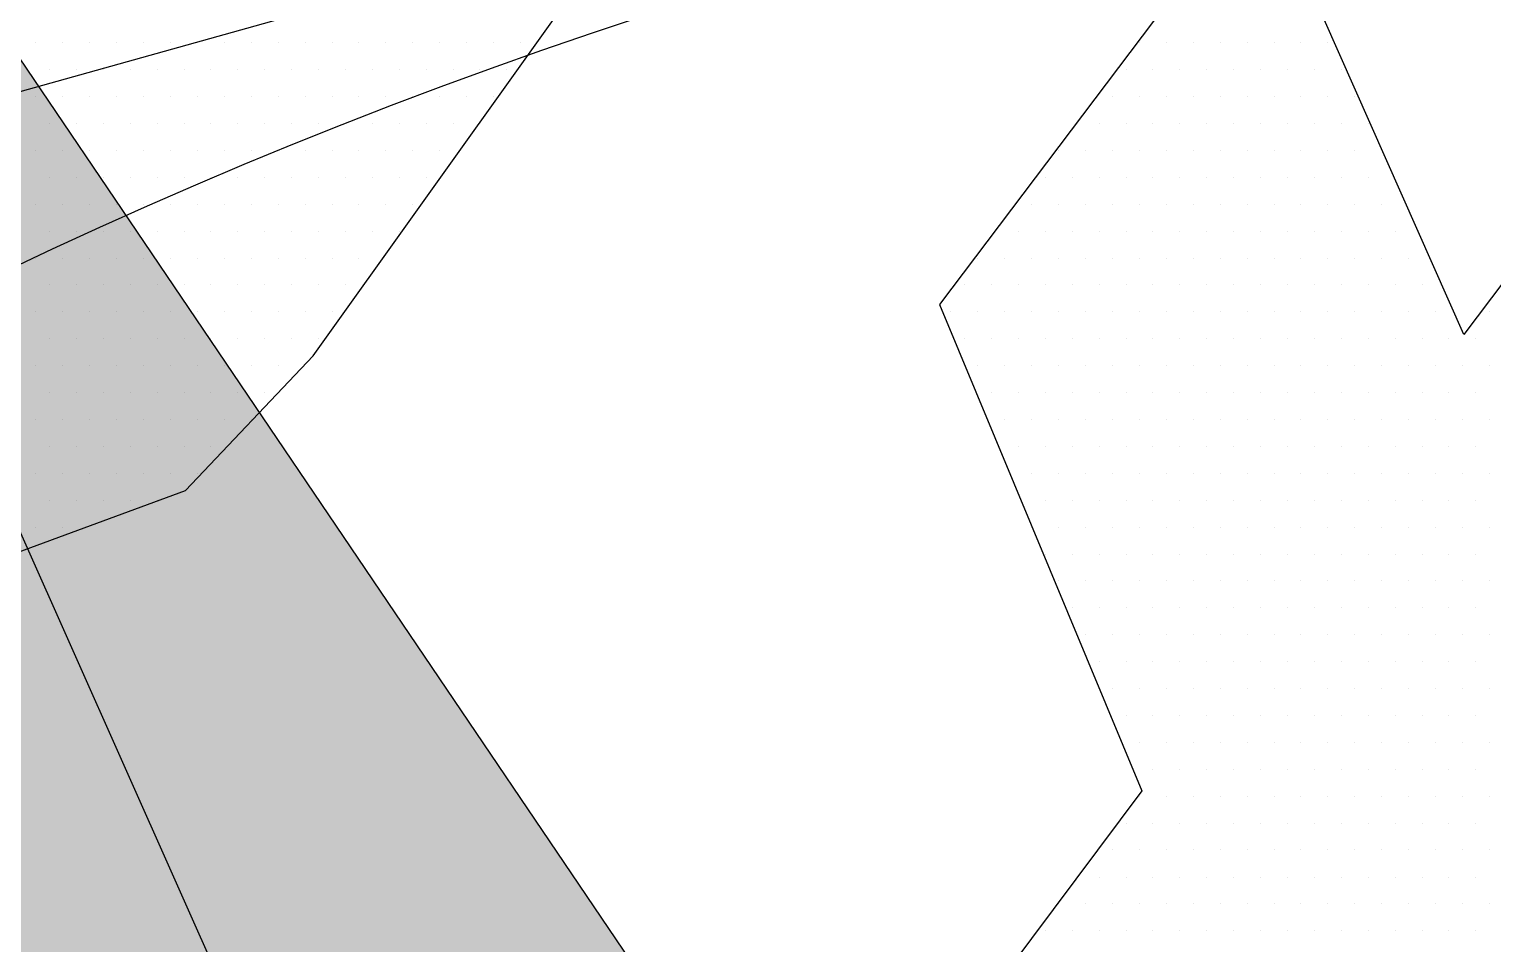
# Model space of a CAD drawing. Header units: metres. Extents: x 9606 to 9900, y 4805 to 4952.
# Drawn here: x 9831.904 to 9832.503, y 4846.972 to 4847.346 of the extents above; entities that cross this region are included whole.
import ezdxf

# ---------------------------------------------------------------- set-up
doc = ezdxf.new("R2010")
doc.units = ezdxf.units.M
doc.header["$LTSCALE"] = 2
doc.linetypes.add('CACHEX2', pattern=[0.75, 0.5, -0.25])
for name, color, linetype in [('CARTOUCHE', 7, 'Continuous'), ('LOGO', 4, 'Continuous'), ('rosace', 7, 'Continuous')]:
    doc.layers.add(name, color=color, linetype=linetype)

# ---------------------------------------------------------------- blocks, each defined once
blk = doc.blocks.new('A$C715108E3')
at = {"layer": 'LOGO', "color": 131}
for p, q in [((-11.5795, -1.864), (-11.5795, -1.864)), ((-11.4877, -1.864), (-11.4877, -1.864)), ((-11.3962, -1.864), (-11.3962, -1.864)), ((-11.3044, -1.864), (-11.3044, -1.864)), ((-11.2126, -1.864), (-11.2126, -1.864)), ((-11.1211, -1.864), (-11.1211, -1.864)), ((-11.0293, -1.864), (-11.0293, -1.864)), ((-10.9374, -1.864), (-10.9374, -1.864)), ((-10.846, -1.864), (-10.846, -1.864)), ((-10.7541, -1.864), (-10.7541, -1.864)), ((-10.6621, -1.864), (-10.6621, -1.864)), ((-10.5705, -1.864), (-10.5705, -1.864)), ((-10.479, -1.864), (-10.479, -1.864)), ((-10.3868, -1.864), (-10.3868, -1.864)), ((-10.2952, -1.864), (-10.2952, -1.864)), ((-10.2035, -1.864), (-10.2035, -1.864)), ((-10.1119, -1.864), (-10.1119, -1.864)), ((-10.0199, -1.864), (-10.0199, -1.864)), ((-9.9284, -1.864), (-9.9284, -1.864)), ((-7.8273, -1.864), (-7.8273, -1.864)), ((-7.8185, -1.864), (-7.8185, -1.864)), ((-7.7267, -1.864), (-7.7267, -1.864)), ((-7.635, -1.864), (-7.635, -1.864)), ((-7.5434, -1.864), (-7.5434, -1.864)), ((-7.4515, -1.864), (-7.4515, -1.864)), ((-7.3597, -1.864), (-7.3597, -1.864)), ((-7.2683, -1.864), (-7.2683, -1.864)), ((-7.1764, -1.864), (-7.1764, -1.864)), ((-11.534, -1.9557), (-11.534, -1.9557)), ((-11.442, -1.9557), (-11.442, -1.9557)), ((-11.3501, -1.9557), (-11.3501, -1.9557)), ((-11.2587, -1.9557), (-11.2587, -1.9557)), ((-11.1668, -1.9557), (-11.1668, -1.9557)), ((-11.075, -1.9557), (-11.075, -1.9557)), ((-10.9835, -1.9557), (-10.9835, -1.9557)), ((-10.8917, -1.9557), (-10.8917, -1.9557)), ((-10.7997, -1.9557), (-10.7997, -1.9557)), ((-10.7084, -1.9557), (-10.7084, -1.9557)), ((-10.6164, -1.9557), (-10.6164, -1.9557)), ((-10.5244, -1.9557), (-10.5244, -1.9557)), ((-10.4327, -1.9557), (-10.4327, -1.9557)), ((-10.3413, -1.9557), (-10.3413, -1.9557)), ((-10.2496, -1.9557), (-10.2496, -1.9557)), ((-10.1576, -1.9557), (-10.1576, -1.9557)), ((-10.0663, -1.9557), (-10.0663, -1.9557)), ((-9.9743, -1.9557), (-9.9743, -1.9557)), ((-7.8965, -1.9557), (-7.8965, -1.9557)), ((-7.8642, -1.9557), (-7.8642, -1.9557)), ((-7.7724, -1.9557), (-7.7724, -1.9557)), ((-7.6809, -1.9557), (-7.6809, -1.9557)), ((-7.5891, -1.9557), (-7.5891, -1.9557)), ((-7.4973, -1.9557), (-7.4973, -1.9557)), ((-7.4058, -1.9557), (-7.4058, -1.9557)), ((-7.314, -1.9557), (-7.314, -1.9557)), ((-7.2222, -1.9557), (-7.2222, -1.9557)), ((-7.1307, -1.9557), (-7.1307, -1.9557)), ((-11.5795, -2.0481), (-11.5795, -2.0481)), ((-11.4877, -2.0481), (-11.4877, -2.0481)), ((-11.3962, -2.0481), (-11.3962, -2.0481)), ((-11.3044, -2.0481), (-11.3044, -2.0481)), ((-11.2126, -2.0481), (-11.2126, -2.0481)), ((-11.1211, -2.0481), (-11.1211, -2.0481)), ((-11.0293, -2.0481), (-11.0293, -2.0481)), ((-10.9374, -2.0481), (-10.9374, -2.0481)), ((-10.846, -2.0481), (-10.846, -2.0481)), ((-10.7541, -2.0481), (-10.7541, -2.0481)), ((-10.6621, -2.0481), (-10.6621, -2.0481)), ((-10.5705, -2.0481), (-10.5705, -2.0481)), ((-10.479, -2.0481), (-10.479, -2.0481)), ((-10.3868, -2.0481), (-10.3868, -2.0481)), ((-10.2952, -2.0481), (-10.2952, -2.0481)), ((-10.2035, -2.0481), (-10.2035, -2.0481)), ((-10.1119, -2.0481), (-10.1119, -2.0481)), ((-10.0199, -2.0481), (-10.0199, -2.0481)), ((-7.966, -2.0481), (-7.966, -2.0481)), ((-7.91, -2.0481), (-7.91, -2.0481)), ((-7.8185, -2.0481), (-7.8185, -2.0481)), ((-7.7267, -2.0481), (-7.7267, -2.0481)), ((-7.635, -2.0481), (-7.635, -2.0481)), ((-7.5434, -2.0481), (-7.5434, -2.0481)), ((-7.4515, -2.0481), (-7.4515, -2.0481)), ((-7.3597, -2.0481), (-7.3597, -2.0481)), ((-7.2683, -2.0481), (-7.2683, -2.0481)), ((-7.1764, -2.0481), (-7.1764, -2.0481)), ((-7.0846, -2.0481), (-7.0846, -2.0481)), ((-11.534, -2.1393), (-11.534, -2.1393)), ((-11.442, -2.1393), (-11.442, -2.1393)), ((-11.3501, -2.1393), (-11.3501, -2.1393)), ((-11.2587, -2.1393), (-11.2587, -2.1393)), ((-11.1668, -2.1393), (-11.1668, -2.1393)), ((-11.075, -2.1393), (-11.075, -2.1393)), ((-10.9835, -2.1393), (-10.9835, -2.1393)), ((-10.8917, -2.1393), (-10.8917, -2.1393)), ((-10.7997, -2.1393), (-10.7997, -2.1393)), ((-10.7084, -2.1393), (-10.7084, -2.1393)), ((-10.6164, -2.1393), (-10.6164, -2.1393)), ((-10.5244, -2.1393), (-10.5244, -2.1393)), ((-10.4327, -2.1393), (-10.4327, -2.1393)), ((-10.3413, -2.1393), (-10.3413, -2.1393)), ((-10.2496, -2.1393), (-10.2496, -2.1393)), ((-10.1576, -2.1393), (-10.1576, -2.1393)), ((-8.035, -2.1393), (-8.035, -2.1393)), ((-7.9563, -2.1393), (-7.9563, -2.1393)), ((-7.8642, -2.1393), (-7.8642, -2.1393)), ((-7.7724, -2.1393), (-7.7724, -2.1393)), ((-7.6809, -2.1393), (-7.6809, -2.1393)), ((-7.5891, -2.1393), (-7.5891, -2.1393)), ((-7.4973, -2.1393), (-7.4973, -2.1393)), ((-7.4058, -2.1393), (-7.4058, -2.1393)), ((-7.314, -2.1393), (-7.314, -2.1393)), ((-7.2222, -2.1393), (-7.2222, -2.1393)), ((-7.1307, -2.1393), (-7.1307, -2.1393)), ((-7.0389, -2.1393), (-7.0389, -2.1393)), ((-11.5795, -2.231), (-11.5795, -2.231)), ((-11.4877, -2.231), (-11.4877, -2.231)), ((-11.3962, -2.231), (-11.3962, -2.231)), ((-11.3044, -2.231), (-11.3044, -2.231)), ((-11.2126, -2.231), (-11.2126, -2.231)), ((-11.1211, -2.231), (-11.1211, -2.231)), ((-11.0293, -2.231), (-11.0293, -2.231)), ((-10.9374, -2.231), (-10.9374, -2.231)), ((-10.846, -2.231), (-10.846, -2.231)), ((-10.7541, -2.231), (-10.7541, -2.231)), ((-10.6621, -2.231), (-10.6621, -2.231)), ((-10.5705, -2.231), (-10.5705, -2.231)), ((-10.479, -2.231), (-10.479, -2.231)), ((-10.3868, -2.231), (-10.3868, -2.231)), ((-10.2952, -2.231), (-10.2952, -2.231)), ((-10.2035, -2.231), (-10.2035, -2.231)), ((-8.1041, -2.2308), (-8.1041, -2.2308)), ((-8.0938, -2.2308), (-8.0938, -2.2308)), ((-8.0018, -2.2308), (-8.0018, -2.2308)), ((-7.91, -2.2308), (-7.91, -2.2308)), ((-7.8185, -2.2308), (-7.8185, -2.2308)), ((-7.7267, -2.2308), (-7.7267, -2.2308)), ((-7.635, -2.2308), (-7.635, -2.2308)), ((-7.5434, -2.2308), (-7.5434, -2.2308)), ((-7.4515, -2.2308), (-7.4515, -2.2308)), ((-7.3597, -2.2308), (-7.3597, -2.2308)), ((-7.2683, -2.2308), (-7.2683, -2.2308)), ((-7.1764, -2.2308), (-7.1764, -2.2308)), ((-7.0846, -2.2308), (-7.0846, -2.2308)), ((-6.9928, -2.2308), (-6.9928, -2.2308)), ((-11.534, -2.3232), (-11.534, -2.3232)), ((-11.442, -2.3232), (-11.442, -2.3232)), ((-11.3501, -2.3232), (-11.3501, -2.3232)), ((-11.2587, -2.3232), (-11.2587, -2.3232)), ((-11.1668, -2.3232), (-11.1668, -2.3232)), ((-11.075, -2.3232), (-11.075, -2.3232)), ((-10.9835, -2.3232), (-10.9835, -2.3232)), ((-10.8917, -2.3232), (-10.8917, -2.3232)), ((-10.7997, -2.3232), (-10.7997, -2.3232)), ((-10.7084, -2.3232), (-10.7084, -2.3232)), ((-10.6164, -2.3232), (-10.6164, -2.3232)), ((-10.5244, -2.3232), (-10.5244, -2.3232)), ((-10.4327, -2.3232), (-10.4327, -2.3232)), ((-10.3413, -2.3232), (-10.3413, -2.3232)), ((-10.2496, -2.3232), (-10.2496, -2.3232)), ((-8.1737, -2.3232), (-8.1737, -2.3232)), ((-8.1395, -2.3232), (-8.1395, -2.3232)), ((-8.0475, -2.3232), (-8.0475, -2.3232)), ((-7.9563, -2.3232), (-7.9563, -2.3232)), ((-7.8642, -2.3232), (-7.8642, -2.3232)), ((-7.7724, -2.3232), (-7.7724, -2.3232)), ((-7.6809, -2.3232), (-7.6809, -2.3232)), ((-7.5891, -2.3232), (-7.5891, -2.3232)), ((-7.4973, -2.3232), (-7.4973, -2.3232)), ((-7.4058, -2.3232), (-7.4058, -2.3232)), ((-7.314, -2.3232), (-7.314, -2.3232)), ((-7.2222, -2.3232), (-7.2222, -2.3232)), ((-7.1307, -2.3232), (-7.1307, -2.3232)), ((-7.0389, -2.3232), (-7.0389, -2.3232)), ((-11.5795, -2.4146), (-11.5795, -2.4146)), ((-11.4877, -2.4146), (-11.4877, -2.4146)), ((-11.3962, -2.4146), (-11.3962, -2.4146)), ((-11.3044, -2.4146), (-11.3044, -2.4146)), ((-11.2126, -2.4146), (-11.2126, -2.4146)), ((-11.1211, -2.4146), (-11.1211, -2.4146)), ((-11.0293, -2.4146), (-11.0293, -2.4146)), ((-10.9374, -2.4146), (-10.9374, -2.4146)), ((-10.846, -2.4146), (-10.846, -2.4146)), ((-10.7541, -2.4146), (-10.7541, -2.4146)), ((-10.6621, -2.4146), (-10.6621, -2.4146)), ((-10.5705, -2.4146), (-10.5705, -2.4146)), ((-10.479, -2.4146), (-10.479, -2.4146)), ((-10.3868, -2.4146), (-10.3868, -2.4146)), ((-10.2952, -2.4146), (-10.2952, -2.4146)), ((-8.2428, -2.4144), (-8.2428, -2.4144)), ((-8.1851, -2.4144), (-8.1851, -2.4144)), ((-8.0938, -2.4144), (-8.0938, -2.4144)), ((-8.0018, -2.4144), (-8.0018, -2.4144)), ((-7.91, -2.4144), (-7.91, -2.4144)), ((-7.8185, -2.4144), (-7.8185, -2.4144)), ((-7.7267, -2.4144), (-7.7267, -2.4144)), ((-7.635, -2.4144), (-7.635, -2.4144)), ((-7.5434, -2.4144), (-7.5434, -2.4144)), ((-7.4515, -2.4144), (-7.4515, -2.4144)), ((-7.3597, -2.4144), (-7.3597, -2.4144)), ((-7.2683, -2.4144), (-7.2683, -2.4144)), ((-7.1764, -2.4144), (-7.1764, -2.4144)), ((-7.0846, -2.4144), (-7.0846, -2.4144)), ((-6.9928, -2.4144), (-6.9928, -2.4144)), ((-11.534, -2.507), (-11.534, -2.507)), ((-11.442, -2.507), (-11.442, -2.507)), ((-11.3501, -2.507), (-11.3501, -2.507)), ((-11.2587, -2.507), (-11.2587, -2.507)), ((-11.1668, -2.507), (-11.1668, -2.507)), ((-11.075, -2.507), (-11.075, -2.507)), ((-10.9835, -2.507), (-10.9835, -2.507)), ((-10.8917, -2.507), (-10.8917, -2.507)), ((-10.7997, -2.507), (-10.7997, -2.507)), ((-10.7084, -2.507), (-10.7084, -2.507)), ((-10.6164, -2.507), (-10.6164, -2.507)), ((-10.5244, -2.507), (-10.5244, -2.507)), ((-10.4327, -2.507), (-10.4327, -2.507)), ((-10.3413, -2.507), (-10.3413, -2.507)), ((-8.3118, -2.507), (-8.3118, -2.507)), ((-8.2316, -2.507), (-8.2316, -2.507)), ((-8.1395, -2.507), (-8.1395, -2.507)), ((-8.0475, -2.507), (-8.0475, -2.507)), ((-7.9563, -2.507), (-7.9563, -2.507)), ((-7.8642, -2.507), (-7.8642, -2.507)), ((-7.7724, -2.507), (-7.7724, -2.507)), ((-7.6809, -2.507), (-7.6809, -2.507)), ((-7.5891, -2.507), (-7.5891, -2.507)), ((-7.4973, -2.507), (-7.4973, -2.507)), ((-7.4058, -2.507), (-7.4058, -2.507)), ((-7.314, -2.507), (-7.314, -2.507)), ((-7.2222, -2.507), (-7.2222, -2.507)), ((-7.1307, -2.507), (-7.1307, -2.507)), ((-7.0389, -2.507), (-7.0389, -2.507)), ((-6.947, -2.507), (-6.947, -2.507)), ((-11.5795, -2.5983), (-11.5795, -2.5983)), ((-11.4877, -2.5983), (-11.4877, -2.5983)), ((-11.3962, -2.5983), (-11.3962, -2.5983)), ((-11.3044, -2.5983), (-11.3044, -2.5983)), ((-11.2126, -2.5983), (-11.2126, -2.5983)), ((-11.1211, -2.5983), (-11.1211, -2.5983)), ((-11.0293, -2.5983), (-11.0293, -2.5983)), ((-10.9374, -2.5983), (-10.9374, -2.5983)), ((-10.846, -2.5983), (-10.846, -2.5983)), ((-10.7541, -2.5983), (-10.7541, -2.5983)), ((-10.6621, -2.5983), (-10.6621, -2.5983)), ((-10.5705, -2.5983), (-10.5705, -2.5983)), ((-10.479, -2.5983), (-10.479, -2.5983)), ((-8.3815, -2.5983), (-8.3815, -2.5983)), ((-8.3691, -2.5983), (-8.3691, -2.5983)), ((-8.2771, -2.5983), (-8.2771, -2.5983)), ((-8.1851, -2.5983), (-8.1851, -2.5983)), ((-8.0938, -2.5983), (-8.0938, -2.5983)), ((-8.0018, -2.5983), (-8.0018, -2.5983)), ((-7.91, -2.5983), (-7.91, -2.5983)), ((-7.8185, -2.5983), (-7.8185, -2.5983)), ((-7.7267, -2.5983), (-7.7267, -2.5983)), ((-7.635, -2.5983), (-7.635, -2.5983)), ((-7.5434, -2.5983), (-7.5434, -2.5983)), ((-7.4515, -2.5983), (-7.4515, -2.5983)), ((-7.3597, -2.5983), (-7.3597, -2.5983)), ((-7.2683, -2.5983), (-7.2683, -2.5983)), ((-7.1764, -2.5983), (-7.1764, -2.5983)), ((-7.0846, -2.5983), (-7.0846, -2.5983)), ((-6.9928, -2.5983), (-6.9928, -2.5983)), ((-6.9013, -2.5983), (-6.9013, -2.5983)), ((-11.534, -2.6898), (-11.534, -2.6898)), ((-11.442, -2.6898), (-11.442, -2.6898)), ((-11.3501, -2.6898), (-11.3501, -2.6898)), ((-11.2587, -2.6898), (-11.2587, -2.6898)), ((-11.1668, -2.6898), (-11.1668, -2.6898)), ((-11.075, -2.6898), (-11.075, -2.6898)), ((-10.9835, -2.6898), (-10.9835, -2.6898)), ((-10.8917, -2.6898), (-10.8917, -2.6898)), ((-10.7997, -2.6898), (-10.7997, -2.6898)), ((-10.7084, -2.6898), (-10.7084, -2.6898)), ((-10.6164, -2.6898), (-10.6164, -2.6898)), ((-10.5244, -2.6898), (-10.5244, -2.6898)), ((-8.4506, -2.6898), (-8.4506, -2.6898)), ((-8.4149, -2.6898), (-8.4149, -2.6898)), ((-8.3228, -2.6898), (-8.3228, -2.6898)), ((-8.2316, -2.6898), (-8.2316, -2.6898)), ((-8.1395, -2.6898), (-8.1395, -2.6898)), ((-8.0475, -2.6898), (-8.0475, -2.6898)), ((-7.9563, -2.6898), (-7.9563, -2.6898)), ((-7.8642, -2.6898), (-7.8642, -2.6898)), ((-7.7724, -2.6898), (-7.7724, -2.6898)), ((-7.6809, -2.6898), (-7.6809, -2.6898)), ((-7.5891, -2.6898), (-7.5891, -2.6898)), ((-7.4973, -2.6898), (-7.4973, -2.6898)), ((-7.4058, -2.6898), (-7.4058, -2.6898)), ((-7.314, -2.6898), (-7.314, -2.6898)), ((-7.2222, -2.6898), (-7.2222, -2.6898)), ((-7.1307, -2.6898), (-7.1307, -2.6898)), ((-7.0389, -2.6898), (-7.0389, -2.6898)), ((-6.947, -2.6898), (-6.947, -2.6898)), ((-6.855, -2.6898), (-6.855, -2.6898)), ((-11.5795, -2.782), (-11.5795, -2.782)), ((-11.4877, -2.782), (-11.4877, -2.782)), ((-11.3962, -2.782), (-11.3962, -2.782)), ((-11.3044, -2.782), (-11.3044, -2.782)), ((-11.2126, -2.782), (-11.2126, -2.782)), ((-11.1211, -2.782), (-11.1211, -2.782)), ((-11.0293, -2.782), (-11.0293, -2.782)), ((-10.9374, -2.782), (-10.9374, -2.782)), ((-10.846, -2.782), (-10.846, -2.782)), ((-10.7541, -2.782), (-10.7541, -2.782)), ((-10.6621, -2.782), (-10.6621, -2.782)), ((-10.5705, -2.782), (-10.5705, -2.782)), ((-8.4898, -2.782), (-8.4898, -2.782)), ((-8.461, -2.782), (-8.461, -2.782)), ((-8.3691, -2.782), (-8.3691, -2.782)), ((-8.2771, -2.782), (-8.2771, -2.782)), ((-8.1851, -2.782), (-8.1851, -2.782)), ((-8.0938, -2.782), (-8.0938, -2.782)), ((-8.0018, -2.782), (-8.0018, -2.782)), ((-7.91, -2.782), (-7.91, -2.782)), ((-7.8185, -2.782), (-7.8185, -2.782)), ((-7.7267, -2.782), (-7.7267, -2.782)), ((-7.635, -2.782), (-7.635, -2.782)), ((-7.5434, -2.782), (-7.5434, -2.782)), ((-7.4515, -2.782), (-7.4515, -2.782)), ((-7.3597, -2.782), (-7.3597, -2.782)), ((-7.2683, -2.782), (-7.2683, -2.782)), ((-7.1764, -2.782), (-7.1764, -2.782)), ((-7.0846, -2.782), (-7.0846, -2.782)), ((-6.9928, -2.782), (-6.9928, -2.782)), ((-6.9013, -2.782), (-6.9013, -2.782)), ((-6.8095, -2.782), (-6.8095, -2.782)), ((-6.6562, -2.782), (-6.6562, -2.782)), ((-6.6262, -2.782), (-6.6262, -2.782)), ((-11.534, -2.8736), (-11.534, -2.8736)), ((-11.442, -2.8736), (-11.442, -2.8736)), ((-11.3501, -2.8736), (-11.3501, -2.8736)), ((-11.2587, -2.8736), (-11.2587, -2.8736)), ((-11.1668, -2.8736), (-11.1668, -2.8736)), ((-11.075, -2.8736), (-11.075, -2.8736)), ((-10.9835, -2.8736), (-10.9835, -2.8736)), ((-10.8917, -2.8736), (-10.8917, -2.8736)), ((-10.7997, -2.8736), (-10.7997, -2.8736)), ((-10.7084, -2.8736), (-10.7084, -2.8736)), ((-10.6164, -2.8736), (-10.6164, -2.8736)), ((-8.4518, -2.8734), (-8.4518, -2.8734)), ((-8.4149, -2.8734), (-8.4149, -2.8734)), ((-8.3228, -2.8734), (-8.3228, -2.8734)), ((-8.2316, -2.8734), (-8.2316, -2.8734)), ((-8.1395, -2.8734), (-8.1395, -2.8734)), ((-8.0475, -2.8734), (-8.0475, -2.8734)), ((-7.9563, -2.8734), (-7.9563, -2.8734)), ((-7.8642, -2.8734), (-7.8642, -2.8734)), ((-7.7724, -2.8734), (-7.7724, -2.8734)), ((-7.6809, -2.8734), (-7.6809, -2.8734)), ((-7.5891, -2.8734), (-7.5891, -2.8734)), ((-7.4973, -2.8734), (-7.4973, -2.8734)), ((-7.4058, -2.8734), (-7.4058, -2.8734)), ((-7.314, -2.8734), (-7.314, -2.8734)), ((-7.2222, -2.8734), (-7.2222, -2.8734)), ((-7.1307, -2.8734), (-7.1307, -2.8734)), ((-7.0389, -2.8734), (-7.0389, -2.8734)), ((-6.947, -2.8734), (-6.947, -2.8734)), ((-6.855, -2.8734), (-6.855, -2.8734)), ((-6.7637, -2.8734), (-6.7637, -2.8734)), ((-6.6719, -2.8734), (-6.6719, -2.8734)), ((-11.5795, -2.9649), (-11.5795, -2.9649)), ((-11.4877, -2.9649), (-11.4877, -2.9649)), ((-11.3962, -2.9649), (-11.3962, -2.9649)), ((-11.3044, -2.9649), (-11.3044, -2.9649)), ((-11.2126, -2.9649), (-11.2126, -2.9649)), ((-11.1211, -2.9649), (-11.1211, -2.9649)), ((-11.0293, -2.9649), (-11.0293, -2.9649)), ((-10.9374, -2.9649), (-10.9374, -2.9649)), ((-10.846, -2.9649), (-10.846, -2.9649)), ((-10.7541, -2.9649), (-10.7541, -2.9649)), ((-8.4135, -2.9649), (-8.4135, -2.9649)), ((-8.3691, -2.9649), (-8.3691, -2.9649)), ((-8.2771, -2.9649), (-8.2771, -2.9649)), ((-8.1851, -2.9649), (-8.1851, -2.9649)), ((-8.0938, -2.9649), (-8.0938, -2.9649)), ((-8.0018, -2.9649), (-8.0018, -2.9649)), ((-7.91, -2.9649), (-7.91, -2.9649)), ((-7.8185, -2.9649), (-7.8185, -2.9649)), ((-7.7267, -2.9649), (-7.7267, -2.9649)), ((-7.635, -2.9649), (-7.635, -2.9649)), ((-7.5434, -2.9649), (-7.5434, -2.9649)), ((-7.4515, -2.9649), (-7.4515, -2.9649)), ((-7.3597, -2.9649), (-7.3597, -2.9649)), ((-7.2683, -2.9649), (-7.2683, -2.9649)), ((-7.1764, -2.9649), (-7.1764, -2.9649)), ((-7.0846, -2.9649), (-7.0846, -2.9649)), ((-6.9928, -2.9649), (-6.9928, -2.9649)), ((-6.9013, -2.9649), (-6.9013, -2.9649)), ((-6.8095, -2.9649), (-6.8095, -2.9649)), ((-6.7175, -2.9649), (-6.7175, -2.9649)), ((-6.6262, -2.9649), (-6.6262, -2.9649)), ((-11.534, -3.0573), (-11.534, -3.0573)), ((-11.442, -3.0573), (-11.442, -3.0573)), ((-11.3501, -3.0573), (-11.3501, -3.0573)), ((-11.2587, -3.0573), (-11.2587, -3.0573)), ((-11.1668, -3.0573), (-11.1668, -3.0573)), ((-11.075, -3.0573), (-11.075, -3.0573)), ((-10.9835, -3.0573), (-10.9835, -3.0573)), ((-10.8917, -3.0573), (-10.8917, -3.0573)), ((-10.7997, -3.0573), (-10.7997, -3.0573)), ((-8.3755, -3.0571), (-8.3755, -3.0571)), ((-8.3228, -3.0571), (-8.3228, -3.0571)), ((-8.2316, -3.0571), (-8.2316, -3.0571)), ((-8.1395, -3.0571), (-8.1395, -3.0571)), ((-8.0475, -3.0571), (-8.0475, -3.0571)), ((-7.9563, -3.0571), (-7.9563, -3.0571)), ((-7.8642, -3.0571), (-7.8642, -3.0571)), ((-7.7724, -3.0571), (-7.7724, -3.0571)), ((-7.6809, -3.0571), (-7.6809, -3.0571)), ((-7.5891, -3.0571), (-7.5891, -3.0571)), ((-7.4973, -3.0571), (-7.4973, -3.0571)), ((-7.4058, -3.0571), (-7.4058, -3.0571)), ((-7.314, -3.0571), (-7.314, -3.0571)), ((-7.2222, -3.0571), (-7.2222, -3.0571)), ((-7.1307, -3.0571), (-7.1307, -3.0571)), ((-7.0389, -3.0571), (-7.0389, -3.0571)), ((-6.947, -3.0571), (-6.947, -3.0571)), ((-6.855, -3.0571), (-6.855, -3.0571)), ((-6.7637, -3.0571), (-6.7637, -3.0571)), ((-6.6719, -3.0571), (-6.6719, -3.0571)), ((-11.5795, -3.1485), (-11.5795, -3.1485)), ((-11.4877, -3.1485), (-11.4877, -3.1485)), ((-11.3962, -3.1485), (-11.3962, -3.1485)), ((-11.3044, -3.1485), (-11.3044, -3.1485)), ((-11.2126, -3.1485), (-11.2126, -3.1485)), ((-11.1211, -3.1485), (-11.1211, -3.1485)), ((-11.0293, -3.1485), (-11.0293, -3.1485)), ((-10.9374, -3.1485), (-10.9374, -3.1485)), ((-10.846, -3.1485), (-10.846, -3.1485)), ((-8.3369, -3.1485), (-8.3369, -3.1485)), ((-8.2771, -3.1485), (-8.2771, -3.1485)), ((-8.1851, -3.1485), (-8.1851, -3.1485)), ((-8.0938, -3.1485), (-8.0938, -3.1485)), ((-8.0018, -3.1485), (-8.0018, -3.1485)), ((-7.91, -3.1485), (-7.91, -3.1485)), ((-7.8185, -3.1485), (-7.8185, -3.1485)), ((-7.7267, -3.1485), (-7.7267, -3.1485)), ((-7.635, -3.1485), (-7.635, -3.1485)), ((-7.5434, -3.1485), (-7.5434, -3.1485)), ((-7.4515, -3.1485), (-7.4515, -3.1485)), ((-7.3597, -3.1485), (-7.3597, -3.1485)), ((-7.2683, -3.1485), (-7.2683, -3.1485)), ((-7.1764, -3.1485), (-7.1764, -3.1485)), ((-7.0846, -3.1485), (-7.0846, -3.1485)), ((-6.9928, -3.1485), (-6.9928, -3.1485)), ((-6.9013, -3.1485), (-6.9013, -3.1485)), ((-6.8095, -3.1485), (-6.8095, -3.1485)), ((-6.7175, -3.1485), (-6.7175, -3.1485)), ((-6.6262, -3.1485), (-6.6262, -3.1485)), ((-11.534, -3.24), (-11.534, -3.24)), ((-11.442, -3.24), (-11.442, -3.24)), ((-11.3501, -3.24), (-11.3501, -3.24)), ((-11.2587, -3.24), (-11.2587, -3.24)), ((-11.1668, -3.24), (-11.1668, -3.24)), ((-11.075, -3.24), (-11.075, -3.24)), ((-10.9835, -3.24), (-10.9835, -3.24)), ((-8.2988, -3.24), (-8.2988, -3.24)), ((-8.2316, -3.24), (-8.2316, -3.24)), ((-8.1395, -3.24), (-8.1395, -3.24)), ((-8.0475, -3.24), (-8.0475, -3.24)), ((-7.9563, -3.24), (-7.9563, -3.24)), ((-7.8642, -3.24), (-7.8642, -3.24)), ((-7.7724, -3.24), (-7.7724, -3.24)), ((-7.6809, -3.24), (-7.6809, -3.24)), ((-7.5891, -3.24), (-7.5891, -3.24)), ((-7.4973, -3.24), (-7.4973, -3.24)), ((-7.4058, -3.24), (-7.4058, -3.24)), ((-7.314, -3.24), (-7.314, -3.24)), ((-7.2222, -3.24), (-7.2222, -3.24)), ((-7.1307, -3.24), (-7.1307, -3.24)), ((-7.0389, -3.24), (-7.0389, -3.24)), ((-6.947, -3.24), (-6.947, -3.24)), ((-6.855, -3.24), (-6.855, -3.24)), ((-6.7637, -3.24), (-6.7637, -3.24)), ((-6.6719, -3.24), (-6.6719, -3.24)), ((-11.5795, -3.3324), (-11.5795, -3.3324)), ((-11.4877, -3.3324), (-11.4877, -3.3324)), ((-11.3962, -3.3324), (-11.3962, -3.3324)), ((-11.3044, -3.3324), (-11.3044, -3.3324)), ((-11.2126, -3.3324), (-11.2126, -3.3324)), ((-11.1211, -3.3324), (-11.1211, -3.3324)), ((-11.0293, -3.3324), (-11.0293, -3.3324)), ((-8.2608, -3.3324), (-8.2608, -3.3324)), ((-8.1851, -3.3324), (-8.1851, -3.3324)), ((-8.0938, -3.3324), (-8.0938, -3.3324)), ((-8.0018, -3.3324), (-8.0018, -3.3324)), ((-7.91, -3.3324), (-7.91, -3.3324)), ((-7.8185, -3.3324), (-7.8185, -3.3324)), ((-7.7267, -3.3324), (-7.7267, -3.3324)), ((-7.635, -3.3324), (-7.635, -3.3324)), ((-7.5434, -3.3324), (-7.5434, -3.3324)), ((-7.4515, -3.3324), (-7.4515, -3.3324)), ((-7.3597, -3.3324), (-7.3597, -3.3324)), ((-7.2683, -3.3324), (-7.2683, -3.3324)), ((-7.1764, -3.3324), (-7.1764, -3.3324)), ((-7.0846, -3.3324), (-7.0846, -3.3324)), ((-6.9928, -3.3324), (-6.9928, -3.3324)), ((-6.9013, -3.3324), (-6.9013, -3.3324)), ((-6.8095, -3.3324), (-6.8095, -3.3324)), ((-6.7175, -3.3324), (-6.7175, -3.3324)), ((-6.6262, -3.3324), (-6.6262, -3.3324)), ((-11.534, -3.4237), (-11.534, -3.4237)), ((-11.442, -3.4237), (-11.442, -3.4237)), ((-11.3501, -3.4237), (-11.3501, -3.4237)), ((-11.2587, -3.4237), (-11.2587, -3.4237)), ((-11.1668, -3.4237), (-11.1668, -3.4237)), ((-8.2229, -3.4237), (-8.2229, -3.4237)), ((-8.1395, -3.4237), (-8.1395, -3.4237)), ((-8.0475, -3.4237), (-8.0475, -3.4237)), ((-7.9563, -3.4237), (-7.9563, -3.4237)), ((-7.8642, -3.4237), (-7.8642, -3.4237)), ((-7.7724, -3.4237), (-7.7724, -3.4237)), ((-7.6809, -3.4237), (-7.6809, -3.4237)), ((-7.5891, -3.4237), (-7.5891, -3.4237)), ((-7.4973, -3.4237), (-7.4973, -3.4237)), ((-7.4058, -3.4237), (-7.4058, -3.4237)), ((-7.314, -3.4237), (-7.314, -3.4237)), ((-7.2222, -3.4237), (-7.2222, -3.4237)), ((-7.1307, -3.4237), (-7.1307, -3.4237)), ((-7.0389, -3.4237), (-7.0389, -3.4237)), ((-6.947, -3.4237), (-6.947, -3.4237)), ((-6.855, -3.4237), (-6.855, -3.4237)), ((-6.7637, -3.4237), (-6.7637, -3.4237)), ((-6.6719, -3.4237), (-6.6719, -3.4237)), ((-11.5795, -3.5151), (-11.5795, -3.5151)), ((-11.4877, -3.5151), (-11.4877, -3.5151)), ((-8.1847, -3.5153), (-8.1847, -3.5153)), ((-8.0938, -3.5153), (-8.0938, -3.5153)), ((-8.0018, -3.5153), (-8.0018, -3.5153)), ((-7.91, -3.5153), (-7.91, -3.5153)), ((-7.8185, -3.5153), (-7.8185, -3.5153)), ((-7.7267, -3.5153), (-7.7267, -3.5153)), ((-7.635, -3.5153), (-7.635, -3.5153)), ((-7.5434, -3.5153), (-7.5434, -3.5153)), ((-7.4515, -3.5153), (-7.4515, -3.5153)), ((-7.3597, -3.5153), (-7.3597, -3.5153)), ((-7.2683, -3.5153), (-7.2683, -3.5153)), ((-7.1764, -3.5153), (-7.1764, -3.5153)), ((-7.0846, -3.5153), (-7.0846, -3.5153)), ((-6.9928, -3.5153), (-6.9928, -3.5153)), ((-6.9013, -3.5153), (-6.9013, -3.5153)), ((-6.8095, -3.5153), (-6.8095, -3.5153)), ((-6.7175, -3.5153), (-6.7175, -3.5153)), ((-6.6262, -3.5153), (-6.6262, -3.5153)), ((-8.1465, -3.6077), (-8.1465, -3.6077)), ((-8.1395, -3.6077), (-8.1395, -3.6077)), ((-8.0475, -3.6077), (-8.0475, -3.6077)), ((-7.9563, -3.6077), (-7.9563, -3.6077)), ((-7.8642, -3.6077), (-7.8642, -3.6077)), ((-7.7724, -3.6077), (-7.7724, -3.6077)), ((-7.6809, -3.6077), (-7.6809, -3.6077)), ((-7.5891, -3.6077), (-7.5891, -3.6077)), ((-7.4973, -3.6077), (-7.4973, -3.6077)), ((-7.4058, -3.6077), (-7.4058, -3.6077)), ((-7.314, -3.6077), (-7.314, -3.6077)), ((-7.2222, -3.6077), (-7.2222, -3.6077)), ((-7.1307, -3.6077), (-7.1307, -3.6077)), ((-7.0389, -3.6077), (-7.0389, -3.6077)), ((-6.947, -3.6077), (-6.947, -3.6077)), ((-6.855, -3.6077), (-6.855, -3.6077)), ((-6.7637, -3.6077), (-6.7637, -3.6077)), ((-6.6719, -3.6077), (-6.6719, -3.6077)), ((-8.1084, -3.699), (-8.1084, -3.699)), ((-8.0938, -3.699), (-8.0938, -3.699)), ((-8.0018, -3.699), (-8.0018, -3.699)), ((-7.91, -3.699), (-7.91, -3.699)), ((-7.8185, -3.699), (-7.8185, -3.699)), ((-7.7267, -3.699), (-7.7267, -3.699)), ((-7.635, -3.699), (-7.635, -3.699)), ((-7.5434, -3.699), (-7.5434, -3.699)), ((-7.4515, -3.699), (-7.4515, -3.699)), ((-7.3597, -3.699), (-7.3597, -3.699)), ((-7.2683, -3.699), (-7.2683, -3.699)), ((-7.1764, -3.699), (-7.1764, -3.699)), ((-7.0846, -3.699), (-7.0846, -3.699)), ((-6.9928, -3.699), (-6.9928, -3.699)), ((-6.9013, -3.699), (-6.9013, -3.699)), ((-6.8095, -3.699), (-6.8095, -3.699)), ((-6.7175, -3.699), (-6.7175, -3.699)), ((-6.6262, -3.699), (-6.6262, -3.699)), ((-8.0704, -3.7904), (-8.0704, -3.7904)), ((-8.0475, -3.7904), (-8.0475, -3.7904)), ((-7.9563, -3.7904), (-7.9563, -3.7904)), ((-7.8642, -3.7904), (-7.8642, -3.7904)), ((-7.7724, -3.7904), (-7.7724, -3.7904)), ((-7.6809, -3.7904), (-7.6809, -3.7904)), ((-7.5891, -3.7904), (-7.5891, -3.7904)), ((-7.4973, -3.7904), (-7.4973, -3.7904)), ((-7.4058, -3.7904), (-7.4058, -3.7904)), ((-7.314, -3.7904), (-7.314, -3.7904)), ((-7.2222, -3.7904), (-7.2222, -3.7904)), ((-7.1307, -3.7904), (-7.1307, -3.7904)), ((-7.0389, -3.7904), (-7.0389, -3.7904)), ((-6.947, -3.7904), (-6.947, -3.7904)), ((-6.855, -3.7904), (-6.855, -3.7904)), ((-6.7637, -3.7904), (-6.7637, -3.7904)), ((-6.6719, -3.7904), (-6.6719, -3.7904)), ((-8.0325, -3.8826), (-8.0325, -3.8826)), ((-8.0018, -3.8826), (-8.0018, -3.8826)), ((-7.91, -3.8826), (-7.91, -3.8826)), ((-7.8185, -3.8826), (-7.8185, -3.8826)), ((-7.7267, -3.8826), (-7.7267, -3.8826)), ((-7.635, -3.8826), (-7.635, -3.8826)), ((-7.5434, -3.8826), (-7.5434, -3.8826)), ((-7.4515, -3.8826), (-7.4515, -3.8826)), ((-7.3597, -3.8826), (-7.3597, -3.8826)), ((-7.2683, -3.8826), (-7.2683, -3.8826)), ((-7.1764, -3.8826), (-7.1764, -3.8826)), ((-7.0846, -3.8826), (-7.0846, -3.8826)), ((-6.9928, -3.8826), (-6.9928, -3.8826)), ((-6.9013, -3.8826), (-6.9013, -3.8826)), ((-6.8095, -3.8826), (-6.8095, -3.8826)), ((-6.7175, -3.8826), (-6.7175, -3.8826)), ((-6.6262, -3.8826), (-6.6262, -3.8826)), ((-7.9943, -3.9741), (-7.9943, -3.9741)), ((-7.9563, -3.9741), (-7.9563, -3.9741)), ((-7.8642, -3.9741), (-7.8642, -3.9741)), ((-7.7724, -3.9741), (-7.7724, -3.9741)), ((-7.6809, -3.9741), (-7.6809, -3.9741)), ((-7.5891, -3.9741), (-7.5891, -3.9741)), ((-7.4973, -3.9741), (-7.4973, -3.9741)), ((-7.4058, -3.9741), (-7.4058, -3.9741)), ((-7.314, -3.9741), (-7.314, -3.9741)), ((-7.2222, -3.9741), (-7.2222, -3.9741)), ((-7.1307, -3.9741), (-7.1307, -3.9741)), ((-7.0389, -3.9741), (-7.0389, -3.9741)), ((-6.947, -3.9741), (-6.947, -3.9741)), ((-6.855, -3.9741), (-6.855, -3.9741)), ((-6.7637, -3.9741), (-6.7637, -3.9741)), ((-6.6719, -3.9741), (-6.6719, -3.9741)), ((-7.9559, -4.0654), (-7.9559, -4.0654)), ((-7.91, -4.0654), (-7.91, -4.0654)), ((-7.8185, -4.0654), (-7.8185, -4.0654)), ((-7.7267, -4.0654), (-7.7267, -4.0654)), ((-7.635, -4.0654), (-7.635, -4.0654)), ((-7.5434, -4.0654), (-7.5434, -4.0654)), ((-7.4515, -4.0654), (-7.4515, -4.0654)), ((-7.3597, -4.0654), (-7.3597, -4.0654)), ((-7.2683, -4.0654), (-7.2683, -4.0654)), ((-7.1764, -4.0654), (-7.1764, -4.0654)), ((-7.0846, -4.0654), (-7.0846, -4.0654)), ((-6.9928, -4.0654), (-6.9928, -4.0654)), ((-6.9013, -4.0654), (-6.9013, -4.0654)), ((-6.8095, -4.0654), (-6.8095, -4.0654)), ((-6.7175, -4.0654), (-6.7175, -4.0654)), ((-6.6262, -4.0654), (-6.6262, -4.0654)), ((-7.9176, -4.1578), (-7.9176, -4.1578)), ((-7.8642, -4.1578), (-7.8642, -4.1578)), ((-7.7724, -4.1578), (-7.7724, -4.1578)), ((-7.6809, -4.1578), (-7.6809, -4.1578)), ((-7.5891, -4.1578), (-7.5891, -4.1578)), ((-7.4973, -4.1578), (-7.4973, -4.1578)), ((-7.4058, -4.1578), (-7.4058, -4.1578)), ((-7.314, -4.1578), (-7.314, -4.1578)), ((-7.2222, -4.1578), (-7.2222, -4.1578)), ((-7.1307, -4.1578), (-7.1307, -4.1578)), ((-7.0389, -4.1578), (-7.0389, -4.1578)), ((-6.947, -4.1578), (-6.947, -4.1578)), ((-6.855, -4.1578), (-6.855, -4.1578)), ((-6.7637, -4.1578), (-6.7637, -4.1578)), ((-6.6719, -4.1578), (-6.6719, -4.1578)), ((-7.8796, -4.2494), (-7.8796, -4.2494)), ((-7.8185, -4.2494), (-7.8185, -4.2494)), ((-7.7267, -4.2494), (-7.7267, -4.2494)), ((-7.635, -4.2494), (-7.635, -4.2494)), ((-7.5434, -4.2494), (-7.5434, -4.2494)), ((-7.4515, -4.2494), (-7.4515, -4.2494)), ((-7.3597, -4.2494), (-7.3597, -4.2494)), ((-7.2683, -4.2494), (-7.2683, -4.2494)), ((-7.1764, -4.2494), (-7.1764, -4.2494)), ((-7.0846, -4.2494), (-7.0846, -4.2494)), ((-6.9928, -4.2494), (-6.9928, -4.2494)), ((-6.9013, -4.2494), (-6.9013, -4.2494)), ((-6.8095, -4.2494), (-6.8095, -4.2494)), ((-6.7175, -4.2494), (-6.7175, -4.2494)), ((-6.6262, -4.2494), (-6.6262, -4.2494)), ((-7.8414, -4.3407), (-7.8414, -4.3407)), ((-7.7724, -4.3407), (-7.7724, -4.3407)), ((-7.6809, -4.3407), (-7.6809, -4.3407)), ((-7.5891, -4.3407), (-7.5891, -4.3407)), ((-7.4973, -4.3407), (-7.4973, -4.3407)), ((-7.4058, -4.3407), (-7.4058, -4.3407)), ((-7.314, -4.3407), (-7.314, -4.3407)), ((-7.2222, -4.3407), (-7.2222, -4.3407)), ((-7.1307, -4.3407), (-7.1307, -4.3407)), ((-7.0389, -4.3407), (-7.0389, -4.3407)), ((-6.947, -4.3407), (-6.947, -4.3407)), ((-6.855, -4.3407), (-6.855, -4.3407)), ((-6.7637, -4.3407), (-6.7637, -4.3407)), ((-6.6719, -4.3407), (-6.6719, -4.3407)), ((-7.8253, -4.4331), (-7.8253, -4.4331)), ((-7.8185, -4.4331), (-7.8185, -4.4331)), ((-7.7267, -4.4331), (-7.7267, -4.4331)), ((-7.635, -4.4331), (-7.635, -4.4331)), ((-7.5434, -4.4331), (-7.5434, -4.4331)), ((-7.4515, -4.4331), (-7.4515, -4.4331)), ((-7.3597, -4.4331), (-7.3597, -4.4331)), ((-7.2683, -4.4331), (-7.2683, -4.4331)), ((-7.1764, -4.4331), (-7.1764, -4.4331)), ((-7.0846, -4.4331), (-7.0846, -4.4331)), ((-6.9928, -4.4331), (-6.9928, -4.4331)), ((-6.9013, -4.4331), (-6.9013, -4.4331)), ((-6.8095, -4.4331), (-6.8095, -4.4331)), ((-6.7175, -4.4331), (-6.7175, -4.4331)), ((-6.6262, -4.4331), (-6.6262, -4.4331)), ((-7.8937, -4.5245), (-7.8937, -4.5245)), ((-7.8642, -4.5245), (-7.8642, -4.5245)), ((-7.7724, -4.5245), (-7.7724, -4.5245)), ((-7.6809, -4.5245), (-7.6809, -4.5245)), ((-7.5891, -4.5245), (-7.5891, -4.5245)), ((-7.4973, -4.5245), (-7.4973, -4.5245)), ((-7.4058, -4.5245), (-7.4058, -4.5245)), ((-7.314, -4.5245), (-7.314, -4.5245)), ((-7.2222, -4.5245), (-7.2222, -4.5245)), ((-7.1307, -4.5245), (-7.1307, -4.5245)), ((-7.0389, -4.5245), (-7.0389, -4.5245)), ((-6.947, -4.5245), (-6.947, -4.5245)), ((-6.855, -4.5245), (-6.855, -4.5245)), ((-6.7637, -4.5245), (-6.7637, -4.5245)), ((-6.6719, -4.5245), (-6.6719, -4.5245)), ((-7.9621, -4.6156), (-7.9621, -4.6156)), ((-7.91, -4.6156), (-7.91, -4.6156)), ((-7.8185, -4.6156), (-7.8185, -4.6156)), ((-7.7267, -4.6156), (-7.7267, -4.6156)), ((-7.635, -4.6156), (-7.635, -4.6156)), ((-7.5434, -4.6156), (-7.5434, -4.6156)), ((-7.4515, -4.6156), (-7.4515, -4.6156)), ((-7.3597, -4.6156), (-7.3597, -4.6156)), ((-7.2683, -4.6156), (-7.2683, -4.6156)), ((-7.1764, -4.6156), (-7.1764, -4.6156)), ((-7.0846, -4.6156), (-7.0846, -4.6156)), ((-6.9928, -4.6156), (-6.9928, -4.6156)), ((-6.9013, -4.6156), (-6.9013, -4.6156)), ((-6.8095, -4.6156), (-6.8095, -4.6156)), ((-6.7175, -4.6156), (-6.7175, -4.6156)), ((-6.6262, -4.6156), (-6.6262, -4.6156)), ((-8.031, -4.7082), (-8.031, -4.7082)), ((-7.9563, -4.7082), (-7.9563, -4.7082)), ((-7.8642, -4.7082), (-7.8642, -4.7082)), ((-7.7724, -4.7082), (-7.7724, -4.7082)), ((-7.6809, -4.7082), (-7.6809, -4.7082)), ((-7.5891, -4.7082), (-7.5891, -4.7082)), ((-7.4973, -4.7082), (-7.4973, -4.7082)), ((-7.4058, -4.7082), (-7.4058, -4.7082)), ((-7.314, -4.7082), (-7.314, -4.7082)), ((-7.2222, -4.7082), (-7.2222, -4.7082)), ((-7.1307, -4.7082), (-7.1307, -4.7082)), ((-7.0389, -4.7082), (-7.0389, -4.7082)), ((-6.947, -4.7082), (-6.947, -4.7082)), ((-6.855, -4.7082), (-6.855, -4.7082)), ((-6.7637, -4.7082), (-6.7637, -4.7082)), ((-6.6719, -4.7082), (-6.6719, -4.7082)), ((-8.0992, -4.7997), (-8.0992, -4.7997)), ((-8.0938, -4.7997), (-8.0938, -4.7997)), ((-8.0018, -4.7997), (-8.0018, -4.7997)), ((-7.91, -4.7997), (-7.91, -4.7997)), ((-7.8185, -4.7997), (-7.8185, -4.7997)), ((-7.7267, -4.7997), (-7.7267, -4.7997)), ((-7.635, -4.7997), (-7.635, -4.7997)), ((-7.5434, -4.7997), (-7.5434, -4.7997)), ((-7.4515, -4.7997), (-7.4515, -4.7997)), ((-7.3597, -4.7997), (-7.3597, -4.7997)), ((-7.2683, -4.7997), (-7.2683, -4.7997)), ((-7.1764, -4.7997), (-7.1764, -4.7997)), ((-7.0846, -4.7997), (-7.0846, -4.7997)), ((-6.9928, -4.7997), (-6.9928, -4.7997)), ((-6.9013, -4.7997), (-6.9013, -4.7997)), ((-6.8095, -4.7997), (-6.8095, -4.7997)), ((-6.7175, -4.7997), (-6.7175, -4.7997)), ((-6.6262, -4.7997), (-6.6262, -4.7997)), ((-8.1678, -4.892), (-8.1678, -4.892)), ((-8.1395, -4.892), (-8.1395, -4.892)), ((-8.0475, -4.892), (-8.0475, -4.892)), ((-7.9563, -4.892), (-7.9563, -4.892)), ((-7.8642, -4.892), (-7.8642, -4.892)), ((-7.7724, -4.892), (-7.7724, -4.892)), ((-7.6809, -4.892), (-7.6809, -4.892)), ((-7.5891, -4.892), (-7.5891, -4.892)), ((-7.4973, -4.892), (-7.4973, -4.892)), ((-7.4058, -4.892), (-7.4058, -4.892)), ((-7.314, -4.892), (-7.314, -4.892)), ((-7.2222, -4.892), (-7.2222, -4.892)), ((-7.1307, -4.892), (-7.1307, -4.892)), ((-7.0389, -4.892), (-7.0389, -4.892)), ((-6.947, -4.892), (-6.947, -4.892)), ((-6.855, -4.892), (-6.855, -4.892)), ((-6.7637, -4.892), (-6.7637, -4.892)), ((-6.6719, -4.892), (-6.6719, -4.892))]:
    blk.add_line(p, q, dxfattribs=at)
blk.add_lwpolyline([(-17.4242, -1.4573), (-18.4152, -2.5691), (-18.6566, -2.9311), (-18.705, -3.0278), (-11.9873, -3.7284), (-11.0696, -3.3901), (-10.6346, -2.9311), (-6.8859, 2.3168), (-8.5773, 2.3168), (-9.0123, 2.2688), (-11.5252, -1.2823), (-12.7091, 1.3505), (-13.4102, 1.1331), (-14.1349, 0.795), (-14.1589, 0.6743), (-12.951, -2.0066)], close=True, dxfattribs=at)
blk.add_lwpolyline([(-3.7783, -7.7906), (-1.5572, -4.8561), (4.8497, -5.4935), (3.9051, -3.7588), (-0.4601, -3.2749), (1.2763, -0.8417), (0, 0), (-1.7101, -2.322), (-3.5228, 1.6324), (-4.3907, 1.9382), (-5.4878, 2.0402), (-2.8588, -3.8274), (-4.4672, -5.9198), (-4.8244, -3.2921), (-5.1561, -2.8832), (-5.6923, -1.5053), (-6.7131, -2.8584), (-7.4026, -1.3018), (-8.4999, -2.7561), (-7.811, -4.4145), (-9.1641, -6.2255)], dxfattribs=at)
blk = doc.blocks.new('A$C581E6685')
at = {"layer": 'rosace'}
for color, points in [(142, [(-45.3965, 37.4846), (-39.5666, 28.8703), (-39.344, 28.5414), (-39.8519, 24.2064), (-36.9477, 25.4853), (-26.3566, 30.2032), (-36.1863, 24.0789), (-38.2746, 22.2236), (-38.1337, 21.2132), (-33.6363, 11.1845), (-39.5393, 21.4709), (-40.6525, 23.2405), (-42.0615, 23.3525), (-53.1072, 18.3767), (-43.3972, 24.4856), (-40.4756, 26.2259), (-40.684, 26.8894)]), (140, [(-45.3965, 37.4846), (-41.9745, 25.9278), (-41.7809, 23.8865), (-42.0615, 23.3525), (-44.9268, 21.9767), (-53.1072, 18.3767), (-40.8028, 21.6905), (-39.5666, 22.0268), (-38.2746, 22.2236), (-38.1337, 21.2132), (-33.6363, 11.1845), (-36.0802, 21.4612), (-37.3405, 24.3346), (-37.4251, 24.9804), (-36.9477, 25.4853), (-26.3566, 30.2032), (-37.8747, 26.8339), (-39.7286, 26.4119), (-40.3751, 26.6371), (-40.684, 26.8894)])]:
    blk.add_hatch(color=color, dxfattribs=at).paths.add_polyline_path(points)
at = {"layer": 'rosace', "color": 142}
blk.add_lwpolyline([(-45.3965, 37.4846), (-39.3434, 28.5414), (-39.8519, 24.2064), (-36.9477, 25.4853), (-26.3566, 30.2032), (-36.1857, 24.0789), (-38.2739, 22.2236), (-38.1337, 21.2132), (-33.6358, 11.1845), (-39.5393, 21.4709), (-40.6518, 23.2405), (-42.0615, 23.3525), (-53.1072, 18.3767), (-43.3964, 24.4856), (-40.4756, 26.2259), (-40.6836, 26.8894)], close=True, dxfattribs=at)
at = {"layer": 'rosace', "color": 140}
blk.add_lwpolyline([(-45.3965, 37.4846), (-41.9745, 25.9278), (-41.7804, 23.8865), (-42.0615, 23.3525), (-44.9268, 21.9767), (-53.1072, 18.3767), (-40.8028, 21.6905), (-39.5666, 22.0268), (-38.2739, 22.2236), (-38.1337, 21.2132), (-33.6358, 11.1845), (-36.0802, 21.4612), (-37.3405, 24.3346), (-37.4251, 24.9804), (-36.9477, 25.4853), (-26.3566, 30.2032), (-37.8741, 26.8339), (-39.7286, 26.4119), (-40.3748, 26.6371), (-40.6836, 26.8894)], close=True, dxfattribs=at)
at = {"layer": 'rosace', "color": 32, "linetype": 'CACHEX2', "ltscale": 1.5}
blk.add_ellipse((-38.0538, 23.8138), major_axis=(-19.0311, -3.534), ratio=0.590567, dxfattribs=at)
at = {"layer": 'rosace', "color": 32}
blk.add_ellipse((-37.6144, 23.8499), major_axis=(-13.5768, -4.2839), ratio=0.791971, dxfattribs=at)
at = {"layer": 'CARTOUCHE'}
blk.add_blockref('A$C715108E3', (-31.6739, 36.3189), dxfattribs=at)

msp = doc.modelspace()

# ---------------------------------------------------------------- linework, layer by layer
at = {"layer": 'CARTOUCHE'}
msp.add_rational_spline([(9829.64323, 4848.05468), (9829.64323, 4845.87645), (9829.64323, 4843.69822), (9829.64323, 4842.93022), (9830.41123, 4842.93022), (9839.51909, 4842.93022), (9848.62694, 4842.93022), (9849.39494, 4842.93022), (9849.39494, 4843.69822), (9849.39494, 4845.87645), (9849.39494, 4848.05468), (9849.39494, 4848.82268), (9848.62694, 4848.82268), (9839.51909, 4848.82268), (9830.41123, 4848.82268), (9829.64323, 4848.82268), (9829.64323, 4848.05468)], [1, 1, 1, 0.707106781187, 1, 1, 1, 0.707106781187, 1, 1, 1, 0.707106781187, 1, 1, 1, 0.707106781187, 1], degree=2, knots=[0, 0, 0, 1, 1, 2.570796, 2.570796, 3.570796, 3.570796, 5.141593, 5.141593, 6.141593, 6.141593, 7.712389, 7.712389, 8.712389, 8.712389, 10.283185, 10.283185, 10.283185], dxfattribs=at)

# ---------------------------------------------------------------- block references
at = {"layer": 'CARTOUCHE', "xscale": 0.12, "yscale": 0.12, "zscale": 0.12}
msp.add_blockref('A$C581E6685', (9837.09738, 4843.20633), dxfattribs=at)

doc.saveas('drawing.dxf')
